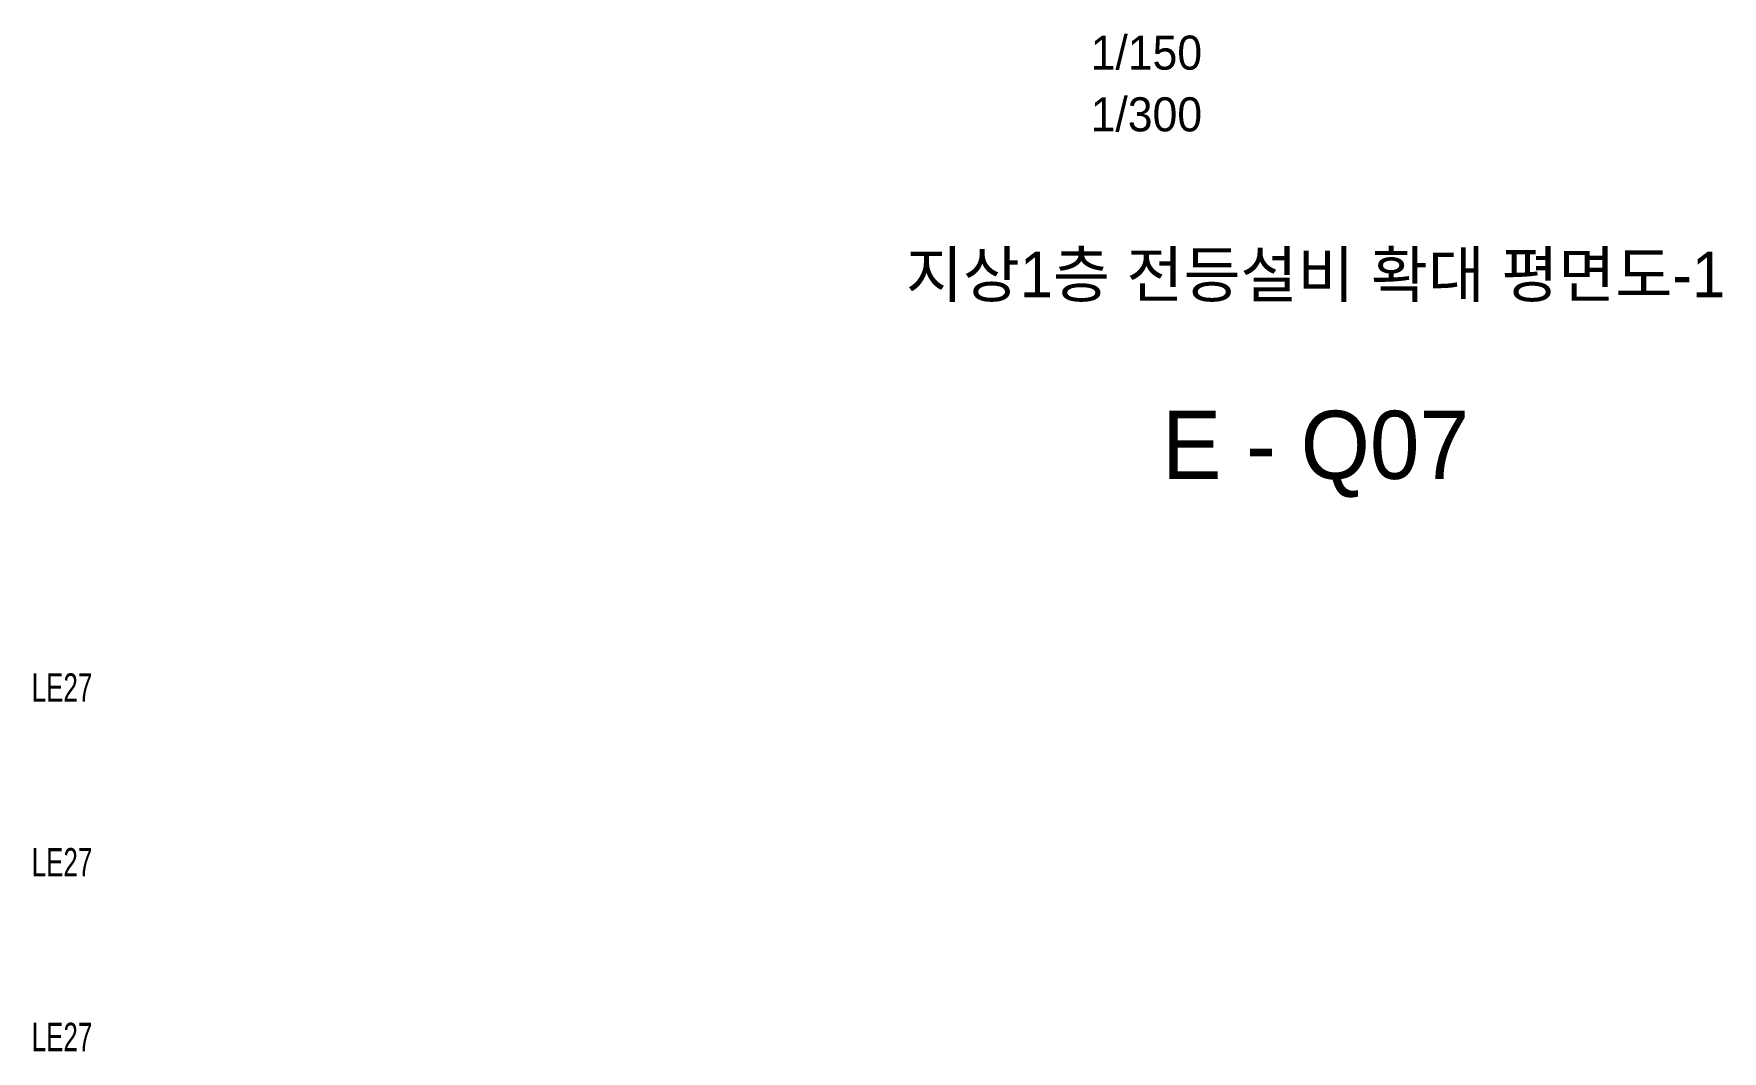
# Model space of a CAD drawing. Header units: millimetres. Extents: x 86947 to 500447, y -530175 to 1059536.
# Drawn here: x 351989 to 374299, y -347064 to -333626 of the extents above; entities that cross this region are included whole.
import ezdxf
from ezdxf.enums import TextEntityAlignment as Align

# ---------------------------------------------------------------- set-up
doc = ezdxf.new("R2010")
doc.units = ezdxf.units.MM
doc.header["$LTSCALE"] = 150
for name, color, linetype in [('------04 Lighting Switch', 2, 'Continuous'), ('-----41 Drawing Title', 2, 'Continuous'), ('-----42 Drawing Number', 2, 'Continuous'), ('-----43 Drawing Scale', 3, 'Continuous')]:
    doc.layers.add(name, color=color, linetype=linetype)
doc.styles.add('ELEC', font='')
doc.styles.get('ELEC').set_extended_font_data('Dotum')

msp = doc.modelspace()

# ---------------------------------------------------------------- texts
at = {"layer": '------04 Lighting Switch', "style": 'ELEC', "width": 0.7}
for p in [(352362, -342257, 0), (352362, -344565), (352362, -346873)]:
    msp.add_text('LE27', height=375, dxfattribs=at).set_placement(p, align=Align.MIDDLE)
at = {"layer": '-----41 Drawing Title', "style": 'ELEC'}
msp.add_text('지상1층 전등설비 확대 평면도-1', height=600, dxfattribs=at).set_placement((368925, -336805), align=Align.MIDDLE_CENTER)
at = {"layer": '-----42 Drawing Number', "style": 'ELEC'}
msp.add_text('E - Q07', height=900, dxfattribs=at).set_placement((368925, -339055), align=Align.MIDDLE_CENTER)
at = {"layer": '-----43 Drawing Scale', "style": 'ELEC'}
for s, p in [('1/150', (366690, -333875)), ('1/300', (366690, -334690))]:
    msp.add_text(s, height=450, dxfattribs=at).set_placement(p, align=Align.MIDDLE_CENTER)

doc.saveas('drawing.dxf')
